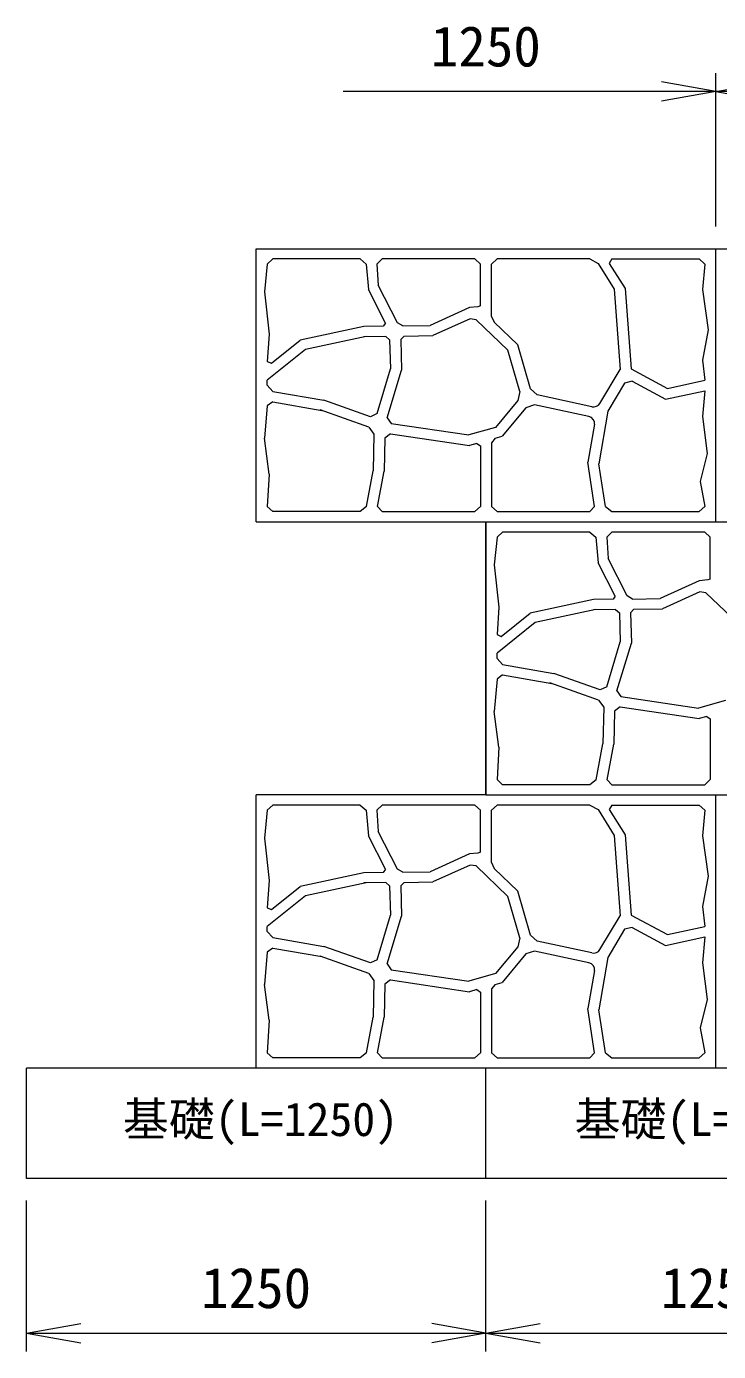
# Model space of a CAD drawing. Units: millimetres, scale not verified. Extents: x 4144 to 15866, y 2072 to 10087.
# Drawn here: x 4144 to 5273, y 2072 to 4234 of the extents above; entities that cross this region are included whole.
import ezdxf
from ezdxf.enums import TextEntityAlignment as Align

# ---------------------------------------------------------------- set-up
doc = ezdxf.new("R2010")
doc.units = ezdxf.units.MM
doc.layers.add('2', color=4, linetype='Continuous', lineweight=18)
doc.styles.add('ＭＳ ゴシック-5.0-0.0', font='')
doc.styles.get('ＭＳ ゴシック-5.0-0.0').set_extended_font_data('ＭＳ ゴシック-5.0-0.0')

msp = doc.modelspace()

# ---------------------------------------------------------------- linework, layer by layer
at = {"layer": '2'}
for p, q in [((5268.98, 3907.627), (5268.98, 4158.172)), ((5268.98, 4128.172), (5180.347, 4143.8)), ((5268.98, 4128.172), (5357.613, 4143.8)), ((5268.98, 4128.172), (4661.084, 4128.172)), ((5268.98, 4128.172), (5180.347, 4112.544)), ((5268.98, 4128.172), (5357.613, 4112.544)), ((6018.905, 4128.172), (5268.98, 4128.172)), ((4546.052, 3854.915), (4537.053, 3846.56)), ((4688.538, 3854.915), (4546.052, 3854.915)), ((4688.538, 3854.915), (4698.282, 3846.588)), ((4724.535, 3854.915), (4716.068, 3846.574)), ((4876.019, 3854.915), (4724.535, 3854.915)), ((4876.019, 3854.915), (4885.018, 3846.56)), ((4912.016, 3854.915), (4903.017, 3846.56)), ((5063.501, 3854.915), (4912.016, 3854.915)), ((5063.501, 3854.915), (5077.019, 3847.69)), ((5099.497, 3854.915), (5095.09, 3847.73)), ((5099.497, 3854.915), (5241.983, 3854.915)), ((5241.983, 3854.915), (5250.982, 3846.56)), ((4537.053, 3846.56), (4532.367, 3801.321)), ((4698.282, 3846.588), (4702.011, 3804.86)), ((4716.068, 3846.574), (4718.277, 3812.014)), ((4885.018, 3778.358), (4885.018, 3846.56)), ((4903.017, 3761.182), (4903.017, 3846.56)), ((5077.019, 3847.69), (5103.4, 3805.504)), ((5095.09, 3847.73), (5121.357, 3806.63)), ((5250.982, 3846.56), (5247.161, 3804.86)), ((4749.577, 3750.661), (4718.277, 3812.014)), ((5103.4, 3805.504), (5112.93, 3674.536)), ((5121.357, 3806.63), (5130.888, 3675.662)), ((4532.367, 3801.321), (4539.991, 3732.297)), ((4729.826, 3750.339), (4702.011, 3804.86)), ((5247.161, 3804.86), (5256.691, 3739.376)), ((4867.163, 3775.464), (4803.035, 3746.456)), ((4880.835, 3776.78), (4867.163, 3775.464)), ((4885.018, 3778.358), (4880.835, 3776.78)), ((4694.387, 3744.686), (4590.919, 3722.516)), ((4726.395, 3745.207), (4694.387, 3744.686)), ((4729.826, 3750.339), (4726.395, 3745.207)), ((4758.144, 3745.724), (4749.577, 3750.661)), ((4758.144, 3745.724), (4803.035, 3746.456)), ((4868.16, 3757.325), (4807.336, 3729.812)), ((4877.737, 3755.773), (4868.16, 3757.325)), ((4877.737, 3755.773), (4929.815, 3706.074)), ((4903.017, 3761.182), (4907.2, 3751.619)), ((4907.2, 3751.619), (4945.994, 3714.599)), ((4539.991, 3732.297), (4537.053, 3687.614)), ((4543.86, 3684.724), (4590.919, 3722.516)), ((4698.434, 3728.402), (4599.316, 3707.164)), ((4730.598, 3728.562), (4694.702, 3727.977)), ((4730.598, 3728.562), (4736.768, 3723.091)), ((4736.768, 3723.091), (4738.227, 3675.662)), ((4760.592, 3729.05), (4754.765, 3723.384)), ((4754.765, 3723.384), (4756.296, 3673.601)), ((4760.592, 3729.05), (4807.336, 3729.812)), ((5256.691, 3739.376), (5247.161, 3689.821)), ((4599.316, 3707.164), (4537.053, 3657.164)), ((4949.158, 3638.724), (4929.815, 3706.074)), ((4966.549, 3643.029), (4945.994, 3714.599)), ((4537.053, 3687.614), (4543.86, 3684.724)), ((4716.177, 3602.542), (4738.227, 3675.662)), ((5130.888, 3675.662), (5189.977, 3643.805)), ((5247.161, 3689.821), (5250.982, 3657.164)), ((4537.053, 3648.808), (4537.053, 3657.164)), ((4732.837, 3595.809), (4756.296, 3673.601)), ((5079.998, 3619.306), (5112.93, 3674.536)), ((5132.438, 3655.502), (5120.297, 3652.388)), ((5132.438, 3655.502), (5187.135, 3626.013)), ((5189.977, 3643.805), (5250.982, 3657.164)), ((4537.053, 3648.808), (4545.898, 3638.912)), ((4545.898, 3638.912), (4629.579, 3624.337)), ((4949.158, 3638.724), (4946.006, 3624.016)), ((4966.549, 3643.029), (4977.634, 3633.066)), ((5066.787, 3613.85), (4977.634, 3633.066)), ((5120.297, 3652.388), (5092.884, 3606.416)), ((5187.135, 3626.013), (5250.982, 3639.994)), ((5250.982, 3639.994), (5247.161, 3597.789)), ((4537.053, 3615.094), (4532.367, 3562.392)), ((4545.898, 3621.909), (4537.053, 3615.094)), ((4545.898, 3621.909), (4626.26, 3607.912)), ((4705.344, 3597.477), (4629.579, 3624.337)), ((4946.006, 3624.016), (4909.778, 3580.091)), ((4958.88, 3612.14), (4920.551, 3565.667)), ((4973.117, 3616.884), (4958.88, 3612.14)), ((5061.857, 3597.757), (4973.117, 3616.884)), ((4702.897, 3580.456), (4623.159, 3608.725)), ((4716.177, 3602.542), (4705.344, 3597.477)), ((4732.837, 3595.809), (4739.298, 3586.447)), ((5092.884, 3606.416), (5078.133, 3520.816)), ((5247.161, 3597.789), (5254.785, 3537.615)), ((4702.897, 3580.456), (4711.1, 3569.122)), ((4711.1, 3569.122), (4709.636, 3509.297)), ((4738.036, 3569.712), (4728.945, 3562.674)), ((4738.036, 3569.712), (4867.205, 3550.592)), ((4739.298, 3586.447), (4865.937, 3567.702)), ((4909.778, 3580.091), (4865.937, 3567.702)), ((5070.991, 3585.144), (5060.361, 3523.456)), ((4539.991, 3503.988), (4532.367, 3562.392)), ((4728.945, 3562.674), (4727.629, 3508.918)), ((4879.279, 3554.004), (4867.205, 3550.592)), ((4879.279, 3554.004), (4885.018, 3550.055)), ((4885.018, 3550.055), (4885.018, 3451.056)), ((4908.756, 3562.334), (4903.017, 3555.141)), ((4903.017, 3555.141), (4903.017, 3451.056)), ((4908.756, 3562.334), (4920.551, 3565.667)), ((5254.785, 3537.615), (5243.349, 3491.599)), ((4539.991, 3503.988), (4537.053, 3451.056)), ((4699.034, 3450.94), (4709.636, 3509.297)), ((4717.04, 3450.939), (4727.629, 3508.918)), ((5071.256, 3450.976), (5060.361, 3523.456)), ((5089.189, 3450.967), (5078.133, 3520.816)), ((5243.349, 3491.599), (5250.982, 3451.056)), ((4537.053, 3451.056), (4546.052, 3442.7)), ((4688.538, 3442.7), (4546.052, 3442.7)), ((4699.034, 3450.94), (4688.538, 3442.7)), ((4717.04, 3450.939), (4724.535, 3442.7)), ((4724.535, 3442.7), (4876.019, 3442.7)), ((4885.018, 3451.056), (4876.019, 3442.7)), ((4903.017, 3451.056), (4912.016, 3442.7)), ((4912.016, 3442.7), (5063.501, 3442.7)), ((5071.256, 3450.976), (5063.501, 3442.7)), ((5089.189, 3450.967), (5099.497, 3442.7)), ((5099.497, 3442.7), (5241.983, 3442.7)), ((5250.982, 3451.056), (5241.983, 3442.7)), ((4912.016, 3400.922), (4907.329, 3355.683)), ((4921.015, 3409.278), (4912.016, 3400.922)), ((5063.501, 3409.278), (4921.015, 3409.278)), ((5063.501, 3409.278), (5073.244, 3400.95)), ((5073.244, 3400.95), (5076.974, 3359.223)), ((5099.497, 3409.278), (5091.031, 3400.937)), ((5091.031, 3400.937), (5093.239, 3366.376)), ((5250.982, 3409.278), (5099.497, 3409.278)), ((5250.982, 3409.278), (5259.981, 3400.922)), ((5259.981, 3332.72), (5259.981, 3400.922)), ((4907.329, 3355.683), (4914.954, 3286.659)), ((5104.788, 3304.701), (5076.974, 3359.223)), ((5124.539, 3305.023), (5093.239, 3366.376)), ((5242.126, 3329.826), (5177.998, 3300.818)), ((5255.797, 3331.142), (5242.126, 3329.826)), ((5259.981, 3332.72), (5255.797, 3331.142)), ((5243.122, 3311.688), (5182.298, 3284.174)), ((5252.699, 3310.135), (5243.122, 3311.688)), ((5252.699, 3310.135), (5304.778, 3260.436)), ((4914.954, 3286.659), (4912.016, 3241.976)), ((5069.349, 3299.048), (4965.881, 3276.878)), ((5101.358, 3299.569), (5069.349, 3299.048)), ((5104.788, 3304.701), (5101.358, 3299.569)), ((5133.106, 3300.087), (5124.539, 3305.023)), ((5133.106, 3300.087), (5177.998, 3300.818)), ((4918.822, 3239.087), (4965.881, 3276.878)), ((5073.396, 3282.765), (4974.278, 3261.526)), ((5105.561, 3282.924), (5069.665, 3282.339)), ((5105.561, 3282.924), (5111.731, 3277.453)), ((5111.731, 3277.453), (5113.19, 3230.024)), ((5135.554, 3283.412), (5129.727, 3277.747)), ((5129.727, 3277.747), (5131.259, 3227.963)), ((5135.554, 3283.412), (5182.298, 3284.174)), ((4974.278, 3261.526), (4912.016, 3211.526)), ((4912.016, 3241.976), (4918.822, 3239.087)), ((5091.14, 3156.904), (5113.19, 3230.024)), ((5107.8, 3150.171), (5131.259, 3227.963)), ((4912.016, 3203.17), (4912.016, 3211.526)), ((4912.016, 3203.17), (4920.861, 3193.274)), ((4920.861, 3193.274), (5004.541, 3178.699)), ((5080.306, 3151.839), (5004.541, 3178.699)), ((4912.016, 3169.456), (4907.329, 3116.754)), ((4920.861, 3176.271), (4912.016, 3169.456)), ((4920.861, 3176.271), (5001.223, 3162.274)), ((5077.86, 3134.818), (4998.121, 3163.087)), ((5091.14, 3156.904), (5080.306, 3151.839)), ((5107.8, 3150.171), (5114.26, 3140.81)), ((5114.26, 3140.81), (5240.9, 3122.064)), ((4914.954, 3058.35), (4907.329, 3116.754)), ((5077.86, 3134.818), (5086.063, 3123.484)), ((5086.063, 3123.484), (5084.598, 3063.659)), ((5103.908, 3117.036), (5102.592, 3063.28)), ((5112.999, 3124.074), (5103.908, 3117.036)), ((5112.999, 3124.074), (5242.167, 3104.954)), ((5284.741, 3134.453), (5240.9, 3122.064)), ((5254.242, 3108.366), (5242.167, 3104.954)), ((5254.242, 3108.366), (5259.981, 3104.417)), ((5259.981, 3104.417), (5259.981, 3005.418)), ((4914.954, 3058.35), (4912.016, 3005.418)), ((5073.997, 3005.302), (5084.598, 3063.659)), ((5092.003, 3005.301), (5102.592, 3063.28)), ((4912.016, 3005.418), (4921.015, 2997.062)), ((5073.997, 3005.302), (5063.501, 2997.062)), ((5092.003, 3005.301), (5099.497, 2997.062)), ((5259.981, 3005.418), (5250.982, 2997.062)), ((5063.501, 2997.062), (4921.015, 2997.062)), ((5099.497, 2997.062), (5250.982, 2997.062)), ((4546.052, 2963.64), (4537.053, 2955.284)), ((4688.538, 2963.64), (4546.052, 2963.64)), ((4688.538, 2963.64), (4698.282, 2955.313)), ((4724.535, 2963.64), (4716.068, 2955.299)), ((4876.019, 2963.64), (4724.535, 2963.64)), ((4876.019, 2963.64), (4885.018, 2955.284)), ((4912.016, 2963.64), (4903.017, 2955.284)), ((5063.501, 2963.64), (4912.016, 2963.64)), ((5063.501, 2963.64), (5077.019, 2956.414)), ((5099.497, 2963.64), (5095.09, 2956.454)), ((5099.497, 2963.64), (5241.983, 2963.64)), ((5241.983, 2963.64), (5250.982, 2955.284)), ((4537.053, 2955.284), (4532.367, 2910.045)), ((4698.282, 2955.313), (4702.011, 2913.585)), ((4716.068, 2955.299), (4718.277, 2920.739)), ((4885.018, 2887.082), (4885.018, 2955.284)), ((4903.017, 2869.907), (4903.017, 2955.284)), ((5077.019, 2956.414), (5103.4, 2914.228)), ((5095.09, 2956.454), (5121.357, 2915.354)), ((5250.982, 2955.284), (5247.161, 2913.585)), ((4749.577, 2859.385), (4718.277, 2920.739)), ((4532.367, 2910.045), (4539.991, 2841.021)), ((4729.826, 2859.063), (4702.011, 2913.585)), ((5103.4, 2914.228), (5112.93, 2783.26)), ((5121.357, 2915.354), (5130.888, 2784.386)), ((5247.161, 2913.585), (5256.691, 2848.101)), ((4867.163, 2884.188), (4803.035, 2855.18)), ((4880.835, 2885.504), (4867.163, 2884.188)), ((4885.018, 2887.082), (4880.835, 2885.504)), ((4726.395, 2853.931), (4694.387, 2853.41)), ((4729.826, 2859.063), (4726.395, 2853.931)), ((4758.144, 2854.449), (4749.577, 2859.385)), ((4758.144, 2854.449), (4803.035, 2855.18)), ((4868.16, 2866.05), (4807.336, 2838.536)), ((4877.737, 2864.497), (4868.16, 2866.05)), ((4877.737, 2864.497), (4929.815, 2814.798)), ((4903.017, 2869.907), (4907.2, 2860.344)), ((4907.2, 2860.344), (4945.994, 2823.323)), ((4539.991, 2841.021), (4537.053, 2796.338)), ((4694.387, 2853.41), (4590.919, 2831.24)), ((4698.434, 2837.127), (4599.316, 2815.889)), ((4730.598, 2837.286), (4694.702, 2836.701)), ((4730.598, 2837.286), (4736.768, 2831.815)), ((4760.592, 2837.775), (4754.765, 2832.109)), ((4760.592, 2837.775), (4807.336, 2838.536)), ((5256.691, 2848.101), (5247.161, 2798.545)), ((4599.316, 2815.889), (4537.053, 2765.888)), ((4543.86, 2793.449), (4590.919, 2831.24)), ((4736.768, 2831.815), (4738.227, 2784.386)), ((4754.765, 2832.109), (4756.296, 2782.326)), ((4949.158, 2747.448), (4929.815, 2814.798)), ((4966.549, 2751.754), (4945.994, 2823.323)), ((4537.053, 2796.338), (4543.86, 2793.449)), ((5247.161, 2798.545), (5250.982, 2765.888)), ((4716.177, 2711.266), (4738.227, 2784.386)), ((4732.837, 2704.533), (4756.296, 2782.326)), ((5079.998, 2728.03), (5112.93, 2783.26)), ((5130.888, 2784.386), (5189.977, 2752.529)), ((4537.053, 2757.532), (4537.053, 2765.888)), ((4537.053, 2757.532), (4545.898, 2747.636)), ((4545.898, 2747.636), (4629.579, 2733.061)), ((4949.158, 2747.448), (4946.006, 2732.74)), ((4966.549, 2751.754), (4977.634, 2741.791)), ((5120.297, 2761.112), (5092.884, 2715.14)), ((5132.438, 2764.226), (5120.297, 2761.112)), ((5132.438, 2764.226), (5187.135, 2734.737)), ((5187.135, 2734.737), (5250.982, 2748.718)), ((5189.977, 2752.529), (5250.982, 2765.888)), ((5250.982, 2748.718), (5247.161, 2706.513)), ((4545.898, 2730.633), (4537.053, 2723.818)), ((4545.898, 2730.633), (4626.26, 2716.636)), ((4705.344, 2706.201), (4629.579, 2733.061)), ((4946.006, 2732.74), (4909.778, 2688.815)), ((4973.117, 2725.608), (4958.88, 2720.864)), ((5061.857, 2706.481), (4973.117, 2725.608)), ((5066.787, 2722.574), (4977.634, 2741.791)), ((4537.053, 2723.818), (4532.367, 2671.117)), ((4702.897, 2689.18), (4623.159, 2717.449)), ((4716.177, 2711.266), (4705.344, 2706.201)), ((4732.837, 2704.533), (4739.298, 2695.172)), ((4958.88, 2720.864), (4920.551, 2674.391)), ((5092.884, 2715.14), (5078.133, 2629.54)), ((5247.161, 2706.513), (5254.785, 2646.339)), ((4702.897, 2689.18), (4711.1, 2677.846)), ((4739.298, 2695.172), (4865.937, 2676.426)), ((4909.778, 2688.815), (4865.937, 2676.426)), ((5070.991, 2693.868), (5060.361, 2632.18)), ((4539.991, 2612.712), (4532.367, 2671.117)), ((4711.1, 2677.846), (4709.636, 2618.021)), ((4728.945, 2671.398), (4727.629, 2617.642)), ((4738.036, 2678.436), (4728.945, 2671.398)), ((4738.036, 2678.436), (4867.205, 2659.316)), ((4879.279, 2662.728), (4867.205, 2659.316)), ((4879.279, 2662.728), (4885.018, 2658.779)), ((4908.756, 2671.058), (4903.017, 2663.866)), ((4903.017, 2663.866), (4903.017, 2559.78)), ((4908.756, 2671.058), (4920.551, 2674.391)), ((4885.018, 2658.779), (4885.018, 2559.78)), ((5254.785, 2646.339), (5243.349, 2600.323)), ((4699.034, 2559.664), (4709.636, 2618.021)), ((4717.04, 2559.663), (4727.629, 2617.642)), ((5071.256, 2559.7), (5060.361, 2632.18)), ((5089.189, 2559.691), (5078.133, 2629.54)), ((4539.991, 2612.712), (4537.053, 2559.78)), ((5243.349, 2600.323), (5250.982, 2559.78)), ((4537.053, 2559.78), (4546.052, 2551.425)), ((4688.538, 2551.425), (4546.052, 2551.425)), ((4699.034, 2559.664), (4688.538, 2551.425)), ((4717.04, 2559.663), (4724.535, 2551.425)), ((4724.535, 2551.425), (4876.019, 2551.425)), ((4885.018, 2559.78), (4876.019, 2551.425)), ((4903.017, 2559.78), (4912.016, 2551.425)), ((4912.016, 2551.425), (5063.501, 2551.425)), ((5071.256, 2559.7), (5063.501, 2551.425)), ((5089.189, 2559.691), (5099.497, 2551.425)), ((5099.497, 2551.425), (5241.983, 2551.425)), ((5250.982, 2559.78), (5241.983, 2551.425)), ((4144.093, 2072.258), (4144.093, 2318.713)), ((4894.018, 2072.258), (4894.018, 2318.713)), ((4144.093, 2102.258), (4232.725, 2117.886)), ((4144.093, 2102.258), (4232.725, 2086.629)), ((4144.093, 2102.258), (4894.018, 2102.258)), ((4894.018, 2102.258), (4805.385, 2117.886)), ((4894.018, 2102.258), (4805.385, 2086.629)), ((4894.018, 2102.258), (4982.65, 2117.886)), ((4894.018, 2102.258), (4982.65, 2086.629)), ((4894.018, 2102.258), (5643.943, 2102.258))]:
    msp.add_line(p, q, dxfattribs=at)
at = {"layer": '2', "color": 2}
for p, q in [((4519.055, 3871.627), (5268.98, 3871.627)), ((4519.055, 3425.989), (4519.055, 3871.627)), ((5268.98, 3425.989), (5268.98, 3871.627)), ((5268.98, 3871.627), (6018.905, 3871.627)), ((5268.98, 3425.989), (5268.98, 3871.627)), ((4519.055, 3425.989), (5643.943, 3425.989)), ((4894.018, 2980.351), (4894.018, 3425.989)), ((4894.018, 3425.989), (4894.018, 2980.351)), ((4894.018, 2980.351), (4519.055, 2980.351)), ((4519.055, 2534.713), (4519.055, 2980.351)), ((4894.018, 2980.351), (5268.98, 2980.351)), ((5268.98, 2534.713), (5268.98, 2980.351)), ((5268.98, 2980.351), (6018.905, 2980.351)), ((5268.98, 2534.713), (5268.98, 2980.351)), ((6768.83, 2534.713), (4144.093, 2534.713)), ((4144.093, 2354.713), (4144.093, 2534.713)), ((4894.018, 2354.713), (4894.018, 2534.713)), ((6768.83, 2354.713), (4144.093, 2354.713))]:
    msp.add_line(p, q, dxfattribs=at)
at = {"layer": '2'}
for centre, start_param, end_param in [((5069.5, 3624.702), 4.48428635, 5.77754049), ((5059.143, 3586.904), 6.12453004, 7.62587901), ((5069.5, 2733.426), 4.48428635, 5.77754049), ((5059.143, 2695.628), 6.12453004, 7.62587901)]:
    msp.add_ellipse(centre, major_axis=(11.999, 0), ratio=0.928505, start_param=start_param, end_param=end_param, dxfattribs=at)

# ---------------------------------------------------------------- texts
at = {"layer": '2', "color": 7, "style": 'ＭＳ ゴシック-5.0-0.0'}
for s, height, p in [('1250', 65.98, (4804.04, 4149.172)), ('基礎(L=1250)', 54.99, (4301.374, 2407.319)), ('基礎(L=1250)', 54.99, (5038.655, 2407.319)), ('1250', 65.98, (4429.077, 2123.258)), ('1250', 65.98, (5179.002, 2123.258))]:
    msp.add_text(s, height=height, dxfattribs=at).set_placement(p, align=Align.BOTTOM_LEFT)

doc.saveas('drawing.dxf')
